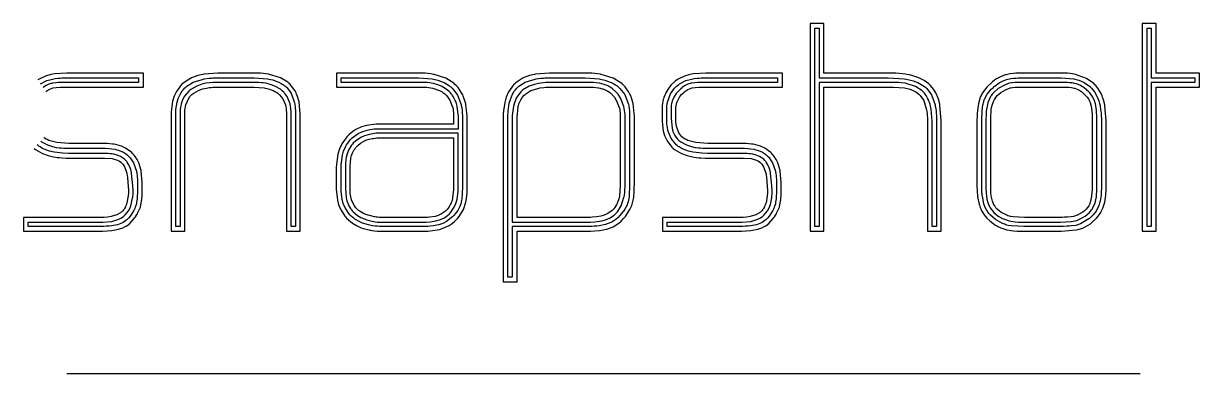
# Model space of a CAD drawing. Extents: x 0 to 273, y -3 to 140.
# Drawn here: x 203.64 to 219.84, y 71.52 to 76.35 of the extents above; entities that cross this region are included whole.
import ezdxf

# ---------------------------------------------------------------- set-up
doc = ezdxf.new("R2010")
doc.units = 0
doc.layers.get('0').update_dxf_attribs({"linetype": 'CONTINUOUS'})
doc.layers.add('DXF_PI4_CASE_TOP_MODEL_LAY', color=7, linetype='CONTINUOUS')

msp = doc.modelspace()

# ---------------------------------------------------------------- linework, layer by layer
at = {"color": 18}
for points in [[(204.233, 75.664, 0), (204.066, 75.653, 0), (204.012, 75.643, 0), (203.939, 75.622, 0), (203.851, 75.581, 0), (203.836, 75.572, 0)], [(203.872, 75.517, 0), (203.889, 75.527, 0), (203.959, 75.56, 0), (204.02, 75.578, 0), (204.074, 75.588, 0), (204.113, 75.593, 0), (204.142, 75.596, 0), (204.171, 75.598, 0), (204.209, 75.599, 0), (204.233, 75.599, 0)], [(204.033, 75.524, 0), (203.986, 75.51, 0), (203.949, 75.492, 0), (203.913, 75.468, 0), (203.907, 75.463, 0)], [(204.237, 75.536, 0), (204.142, 75.535, 0), (204.119, 75.534, 0), (204.082, 75.531, 0), (204.04, 75.526, 0), (204.033, 75.524, 0)], [(205.832, 75.521, 0), (205.816, 75.506, 0), (205.744, 75.412, 0), (205.712, 75.346, 0), (205.69, 75.275, 0), (205.671, 75.131, 0), (205.671, 75.126, 0), (205.67, 75.099, 0)], [(206.313, 75.664, 0), (206.121, 75.649, 0), (206.106, 75.646, 0), (206.039, 75.63, 0), (206.001, 75.618, 0), (205.95, 75.597, 0), (205.849, 75.535, 0), (205.832, 75.521, 0)], [(205.875, 75.472, 0), (205.889, 75.484, 0), (205.976, 75.537, 0), (206.115, 75.582, 0), (206.127, 75.584, 0), (206.194, 75.593, 0), (206.229, 75.596, 0), (206.247, 75.597, 0), (206.283, 75.599, 0), (206.313, 75.599, 0)], [(206.313, 75.536, 0), (206.248, 75.534, 0), (206.148, 75.523, 0), (206.094, 75.511, 0), (206.023, 75.486, 0), (205.941, 75.439, 0), (205.927, 75.428, 0)], [(207.294, 75.525, 0), (207.278, 75.539, 0), (207.178, 75.6, 0), (207.025, 75.647, 0), (207.014, 75.649, 0), (206.978, 75.654, 0), (206.942, 75.658, 0), (206.904, 75.662, 0), (206.884, 75.663, 0), (206.846, 75.664, 0), (206.814, 75.664, 0)], [(206.814, 75.599, 0), (206.997, 75.586, 0), (207.016, 75.582, 0), (207.072, 75.569, 0), (207.106, 75.559, 0), (207.141, 75.545, 0), (207.154, 75.54, 0), (207.188, 75.522, 0), (207.209, 75.509, 0), (207.219, 75.502, 0), (207.224, 75.499, 0), (207.237, 75.488, 0), (207.251, 75.477, 0)], [(207.194, 75.428, 0), (207.176, 75.442, 0), (207.099, 75.486, 0), (207.036, 75.509, 0), (206.976, 75.523, 0), (206.938, 75.529, 0), (206.916, 75.531, 0), (206.878, 75.534, 0), (206.838, 75.536, 0), (206.814, 75.536, 0)], [(207.449, 75.099, 0), (207.433, 75.269, 0), (207.43, 75.281, 0), (207.413, 75.342, 0), (207.4, 75.375, 0), (207.393, 75.392, 0), (207.38, 75.418, 0), (207.313, 75.507, 0), (207.31, 75.51, 0), (207.294, 75.525, 0)], [(209.582, 75.509, 0), (209.565, 75.524, 0), (209.457, 75.592, 0), (209.295, 75.645, 0), (209.285, 75.647, 0), (209.249, 75.653, 0), (209.211, 75.658, 0), (209.172, 75.661, 0), (209.152, 75.662, 0), (209.112, 75.664, 0), (209.08, 75.664, 0)], [(209.08, 75.599, 0), (209.268, 75.584, 0), (209.285, 75.581, 0), (209.346, 75.566, 0), (209.382, 75.554, 0), (209.42, 75.538, 0), (209.431, 75.533, 0), (209.469, 75.513, 0), (209.492, 75.498, 0), (209.503, 75.49, 0), (209.509, 75.486, 0), (209.523, 75.474, 0), (209.538, 75.461, 0)], [(209.498, 75.414, 0), (209.481, 75.429, 0), (209.405, 75.479, 0), (209.347, 75.504, 0), (209.287, 75.521, 0), (209.255, 75.527, 0), (209.234, 75.53, 0), (209.2, 75.534, 0), (209.164, 75.536, 0), (209.142, 75.536, 0)], [(210.405, 75.517, 0), (210.389, 75.502, 0), (210.319, 75.405, 0), (210.287, 75.332, 0), (210.267, 75.26, 0), (210.25, 75.142, 0), (210.248, 75.1, 0), (210.248, 75.094, 0), (210.247, 75.064, 0)], [(210.886, 75.664, 0), (210.692, 75.649, 0), (210.677, 75.646, 0), (210.611, 75.63, 0), (210.573, 75.618, 0), (210.523, 75.597, 0), (210.451, 75.555, 0), (210.421, 75.532, 0), (210.405, 75.517, 0)], [(210.449, 75.47, 0), (210.463, 75.482, 0), (210.549, 75.537, 0), (210.686, 75.582, 0), (210.699, 75.584, 0), (210.766, 75.593, 0), (210.801, 75.596, 0), (210.82, 75.597, 0), (210.856, 75.599, 0), (210.886, 75.599, 0)], [(210.902, 75.536, 0), (210.835, 75.534, 0), (210.731, 75.522, 0), (210.676, 75.509, 0), (210.603, 75.482, 0), (210.518, 75.431, 0), (210.505, 75.419, 0)], [(211.885, 75.516, 0), (211.867, 75.531, 0), (211.76, 75.595, 0), (211.596, 75.646, 0), (211.586, 75.648, 0), (211.548, 75.653, 0), (211.51, 75.658, 0), (211.47, 75.661, 0), (211.449, 75.662, 0), (211.409, 75.664, 0), (211.376, 75.664, 0)], [(211.376, 75.599, 0), (211.568, 75.584, 0), (211.587, 75.581, 0), (211.648, 75.567, 0), (211.684, 75.555, 0), (211.722, 75.541, 0), (211.735, 75.535, 0), (211.772, 75.516, 0), (211.795, 75.502, 0), (211.806, 75.494, 0), (211.812, 75.491, 0), (211.826, 75.479, 0), (211.842, 75.467, 0)], [(211.638, 75.508, 0), (211.572, 75.523, 0), (211.529, 75.529, 0), (211.492, 75.533, 0), (211.463, 75.534, 0), (211.443, 75.535, 0), (211.423, 75.536, 0), (211.396, 75.536, 0), (211.38, 75.536, 0)], [(212.054, 75.068, 0), (212.053, 75.106, 0), (212.036, 75.246, 0), (212.033, 75.258, 0), (212.014, 75.322, 0), (212, 75.358, 0), (211.992, 75.375, 0), (211.977, 75.402, 0), (211.927, 75.473, 0), (211.905, 75.497, 0), (211.901, 75.5, 0), (211.885, 75.516, 0)], [(212.642, 75.572, 0), (212.622, 75.558, 0), (212.556, 75.497, 0), (212.523, 75.452, 0), (212.493, 75.402, 0), (212.481, 75.376, 0), (212.474, 75.358, 0), (212.462, 75.329, 0), (212.456, 75.31, 0), (212.453, 75.298, 0), (212.447, 75.278, 0)], [(212.511, 75.263, 0), (212.553, 75.376, 0), (212.605, 75.454, 0), (212.631, 75.481, 0), (212.665, 75.509, 0), (212.677, 75.517, 0)], [(213.038, 75.664, 0), (212.871, 75.653, 0), (212.817, 75.643, 0), (212.744, 75.622, 0), (212.656, 75.581, 0), (212.642, 75.572, 0)], [(212.677, 75.517, 0), (212.694, 75.527, 0), (212.765, 75.56, 0), (212.825, 75.578, 0), (212.879, 75.588, 0), (212.919, 75.593, 0), (212.947, 75.596, 0), (212.976, 75.598, 0), (213.015, 75.599, 0), (213.038, 75.599, 0)], [(212.838, 75.524, 0), (212.791, 75.51, 0), (212.754, 75.492, 0), (212.718, 75.468, 0), (212.712, 75.463, 0)], [(213.042, 75.536, 0), (212.947, 75.535, 0), (212.925, 75.534, 0), (212.887, 75.531, 0), (212.845, 75.526, 0), (212.838, 75.524, 0)], [(216.113, 75.514, 0), (216.047, 75.563, 0), (215.983, 75.596, 0), (215.973, 75.6, 0), (215.89, 75.628, 0), (215.844, 75.639, 0), (215.807, 75.646, 0), (215.789, 75.649, 0), (215.747, 75.654, 0), (215.704, 75.658, 0), (215.658, 75.662, 0), (215.635, 75.663, 0), (215.588, 75.664, 0), (215.55, 75.664, 0)], [(215.55, 75.599, 0), (215.772, 75.585, 0), (215.799, 75.581, 0), (215.861, 75.568, 0), (215.901, 75.557, 0), (215.92, 75.55, 0), (215.959, 75.535, 0), (216.051, 75.481, 0), (216.054, 75.479, 0), (216.07, 75.466, 0)], [(216.029, 75.41, 0), (216.016, 75.423, 0), (215.93, 75.479, 0), (215.801, 75.521, 0), (215.792, 75.523, 0), (215.731, 75.531, 0), (215.699, 75.534, 0), (215.683, 75.535, 0), (215.65, 75.536, 0), (215.623, 75.536, 0)], [(216.282, 75.01, 0), (216.265, 75.217, 0), (216.261, 75.236, 0), (216.244, 75.303, 0), (216.23, 75.342, 0), (216.222, 75.361, 0), (216.207, 75.393, 0), (216.177, 75.443, 0), (216.134, 75.494, 0), (216.131, 75.498, 0), (216.113, 75.514, 0)], [(216.982, 75.537, 0), (216.91, 75.472, 0), (216.86, 75.407, 0), (216.85, 75.392, 0), (216.841, 75.377, 0), (216.835, 75.365, 0), (216.824, 75.342, 0), (216.819, 75.329, 0)], [(217.164, 75.639, 0), (217.099, 75.614, 0), (217.044, 75.583, 0), (217.018, 75.565, 0), (216.991, 75.544, 0), (216.982, 75.537, 0)], [(217.023, 75.486, 0), (217.082, 75.53, 0), (217.126, 75.555, 0), (217.182, 75.577, 0)], [(217.257, 75.53, 0), (217.217, 75.523, 0), (217.185, 75.513, 0), (217.152, 75.498, 0)], [(217.426, 75.664, 0), (217.312, 75.661, 0), (217.28, 75.659, 0), (217.233, 75.654, 0), (217.175, 75.642, 0), (217.164, 75.639, 0)], [(217.182, 75.577, 0), (217.241, 75.589, 0), (217.282, 75.594, 0), (217.314, 75.596, 0), (217.344, 75.598, 0), (217.383, 75.599, 0), (217.409, 75.599, 0), (217.426, 75.599, 0)], [(217.43, 75.536, 0), (217.35, 75.536, 0), (217.327, 75.535, 0), (217.299, 75.534, 0), (217.264, 75.531, 0), (217.257, 75.53, 0)], [(218.139, 75.518, 0), (218.085, 75.529, 0), (218.05, 75.532, 0), (218.021, 75.534, 0), (217.997, 75.535, 0), (217.964, 75.536, 0), (217.941, 75.536, 0), (217.927, 75.536, 0)], [(218.401, 75.504, 0), (218.384, 75.52, 0), (218.284, 75.591, 0), (218.134, 75.645, 0), (218.126, 75.646, 0), (218.092, 75.653, 0), (218.057, 75.658, 0), (218.021, 75.661, 0), (218.002, 75.662, 0), (217.965, 75.664, 0), (217.935, 75.664, 0)], [(217.935, 75.599, 0), (218.108, 75.584, 0), (218.124, 75.58, 0), (218.179, 75.565, 0), (218.212, 75.553, 0), (218.254, 75.534, 0), (218.337, 75.475, 0), (218.34, 75.472, 0), (218.354, 75.458, 0)], [(218.279, 75.439, 0), (218.233, 75.474, 0), (218.214, 75.486, 0), (218.19, 75.499, 0), (218.18, 75.504, 0), (218.17, 75.508, 0), (218.147, 75.516, 0), (218.139, 75.518, 0)], [(203.946, 75.411, 0), (203.984, 75.437, 0), (204.008, 75.449, 0), (204.046, 75.461, 0)], [(204.046, 75.461, 0), (204.086, 75.466, 0), (204.142, 75.47, 0), (204.153, 75.47, 0), (204.182, 75.471, 0), (204.198, 75.471, 0), (204.223, 75.471, 0), (204.237, 75.471, 0)], [(205.735, 75.099, 0), (205.738, 75.164, 0), (205.753, 75.263, 0), (205.769, 75.314, 0), (205.799, 75.38, 0), (205.825, 75.418, 0), (205.84, 75.437, 0), (205.861, 75.46, 0), (205.875, 75.472, 0)], [(205.927, 75.428, 0), (205.914, 75.417, 0), (205.854, 75.345, 0), (205.829, 75.295, 0), (205.81, 75.24, 0), (205.804, 75.211, 0), (205.801, 75.192, 0), (205.797, 75.161, 0), (205.795, 75.141, 0), (205.795, 75.128, 0), (205.794, 75.107, 0)], [(205.86, 75.107, 0), (205.862, 75.155, 0), (205.874, 75.227, 0), (205.909, 75.31, 0), (205.929, 75.339, 0), (205.958, 75.369, 0), (205.968, 75.378, 0)], [(205.968, 75.378, 0), (205.983, 75.389, 0), (206.046, 75.425, 0), (206.105, 75.446, 0), (206.157, 75.458, 0), (206.195, 75.464, 0), (206.223, 75.467, 0), (206.252, 75.469, 0), (206.289, 75.471, 0), (206.313, 75.471, 0)], [(206.814, 75.471, 0), (206.953, 75.46, 0), (206.966, 75.458, 0), (207.011, 75.448, 0), (207.037, 75.44, 0), (207.065, 75.429, 0), (207.075, 75.425, 0), (207.102, 75.412, 0), (207.118, 75.402, 0), (207.126, 75.397, 0), (207.141, 75.387, 0), (207.152, 75.378, 0)], [(207.152, 75.378, 0), (207.166, 75.365, 0), (207.211, 75.31, 0), (207.246, 75.227, 0), (207.247, 75.221, 0), (207.251, 75.201, 0), (207.255, 75.18, 0), (207.257, 75.159, 0), (207.258, 75.148, 0), (207.259, 75.126, 0), (207.26, 75.107, 0)], [(207.325, 75.107, 0), (207.324, 75.134, 0), (207.309, 75.24, 0), (207.268, 75.341, 0), (207.266, 75.345, 0), (207.256, 75.359, 0), (207.243, 75.377, 0), (207.229, 75.394, 0), (207.222, 75.402, 0), (207.207, 75.417, 0), (207.194, 75.428, 0)], [(207.251, 75.477, 0), (207.264, 75.464, 0), (207.323, 75.386, 0), (207.367, 75.27, 0), (207.369, 75.26, 0), (207.374, 75.232, 0), (207.379, 75.202, 0), (207.382, 75.172, 0), (207.383, 75.156, 0), (207.383, 75.148, 0), (207.384, 75.125, 0), (207.384, 75.12, 0), (207.384, 75.099, 0)], [(209.142, 75.471, 0), (209.195, 75.469, 0), (209.275, 75.457, 0), (209.37, 75.425, 0), (209.376, 75.421, 0), (209.404, 75.405, 0), (209.42, 75.394, 0), (209.428, 75.388, 0), (209.443, 75.377, 0), (209.453, 75.367, 0)], [(209.453, 75.367, 0), (209.467, 75.353, 0), (209.512, 75.292, 0), (209.549, 75.196, 0), (209.551, 75.19, 0), (209.556, 75.168, 0), (209.559, 75.145, 0), (209.562, 75.121, 0), (209.563, 75.109, 0), (209.564, 75.091, 0), (209.564, 75.084, 0), (209.564, 75.071, 0), (209.564, 75.064, 0)], [(209.629, 75.064, 0), (209.614, 75.201, 0), (209.613, 75.209, 0), (209.597, 75.261, 0), (209.586, 75.288, 0), (209.568, 75.324, 0), (209.558, 75.341, 0), (209.548, 75.355, 0), (209.543, 75.363, 0), (209.53, 75.379, 0), (209.519, 75.393, 0), (209.511, 75.401, 0), (209.498, 75.414, 0)], [(209.538, 75.461, 0), (209.553, 75.447, 0), (209.618, 75.36, 0), (209.667, 75.229, 0), (209.669, 75.218, 0), (209.675, 75.187, 0), (209.679, 75.155, 0), (209.682, 75.121, 0), (209.683, 75.104, 0), (209.684, 75.095, 0), (209.685, 75.069, 0), (209.685, 75.064, 0), (209.685, 75.041, 0)], [(209.75, 75.041, 0), (209.75, 75.081, 0), (209.733, 75.228, 0), (209.73, 75.24, 0), (209.711, 75.307, 0), (209.697, 75.344, 0), (209.689, 75.362, 0), (209.674, 75.391, 0), (209.625, 75.464, 0), (209.602, 75.489, 0), (209.599, 75.492, 0), (209.582, 75.509, 0)], [(210.312, 75.064, 0), (210.315, 75.137, 0), (210.331, 75.249, 0), (210.345, 75.302, 0), (210.376, 75.375, 0), (210.4, 75.413, 0), (210.415, 75.433, 0), (210.436, 75.457, 0), (210.449, 75.47, 0)], [(210.505, 75.419, 0), (210.491, 75.406, 0), (210.432, 75.327, 0), (210.405, 75.269, 0), (210.388, 75.21, 0), (210.372, 75.081, 0), (210.372, 75.076, 0), (210.372, 75.053, 0)], [(210.437, 75.053, 0), (210.452, 75.199, 0), (210.464, 75.24, 0), (210.489, 75.296, 0), (210.508, 75.326, 0), (210.537, 75.36, 0), (210.548, 75.371, 0)], [(210.548, 75.371, 0), (210.56, 75.38, 0), (210.628, 75.423, 0), (210.74, 75.457, 0), (210.751, 75.459, 0), (210.805, 75.467, 0), (210.834, 75.469, 0), (210.848, 75.47, 0), (210.878, 75.471, 0), (210.902, 75.471, 0)], [(211.38, 75.471, 0), (211.489, 75.468, 0), (211.555, 75.46, 0), (211.563, 75.459, 0), (211.581, 75.455, 0), (211.594, 75.453, 0), (211.611, 75.448, 0), (211.619, 75.446, 0)], [(211.619, 75.446, 0), (211.672, 75.424, 0), (211.69, 75.413, 0), (211.71, 75.399, 0), (211.721, 75.391, 0), (211.729, 75.384, 0), (211.737, 75.377, 0), (211.747, 75.367, 0), (211.753, 75.361, 0)], [(211.8, 75.405, 0), (211.751, 75.449, 0), (211.728, 75.466, 0), (211.701, 75.481, 0), (211.688, 75.488, 0), (211.679, 75.492, 0), (211.664, 75.499, 0), (211.648, 75.504, 0), (211.638, 75.508, 0)], [(211.753, 75.361, 0), (211.778, 75.331, 0), (211.81, 75.283, 0), (211.846, 75.19, 0), (211.847, 75.185, 0), (211.852, 75.163, 0), (211.855, 75.141, 0), (211.858, 75.118, 0), (211.859, 75.107, 0), (211.86, 75.09, 0), (211.86, 75.083, 0), (211.86, 75.071, 0), (211.86, 75.064, 0)], [(211.926, 75.064, 0), (211.925, 75.092, 0), (211.909, 75.203, 0), (211.869, 75.309, 0), (211.866, 75.314, 0), (211.857, 75.329, 0), (211.845, 75.349, 0), (211.832, 75.367, 0), (211.825, 75.376, 0), (211.811, 75.393, 0), (211.8, 75.405, 0)], [(211.842, 75.467, 0), (211.856, 75.453, 0), (211.921, 75.369, 0), (211.969, 75.246, 0), (211.972, 75.236, 0), (211.977, 75.207, 0), (211.982, 75.176, 0), (211.985, 75.144, 0), (211.987, 75.128, 0), (211.987, 75.119, 0), (211.988, 75.095, 0), (211.988, 75.09, 0), (211.988, 75.068, 0)], [(212.712, 75.463, 0), (212.693, 75.449, 0), (212.63, 75.381, 0), (212.598, 75.33, 0), (212.577, 75.279, 0), (212.571, 75.259, 0), (212.567, 75.243, 0), (212.562, 75.215, 0), (212.56, 75.198, 0), (212.56, 75.186, 0), (212.559, 75.169, 0)], [(212.624, 75.169, 0), (212.624, 75.188, 0), (212.638, 75.259, 0), (212.681, 75.342, 0), (212.706, 75.372, 0), (212.739, 75.402, 0), (212.751, 75.411, 0)], [(212.751, 75.411, 0), (212.789, 75.437, 0), (212.813, 75.449, 0), (212.851, 75.461, 0)], [(212.851, 75.461, 0), (212.891, 75.466, 0), (212.948, 75.47, 0), (212.974, 75.471, 0), (213.006, 75.471, 0), (213.028, 75.471, 0), (213.042, 75.471, 0)], [(215.623, 75.471, 0), (215.776, 75.46, 0), (215.793, 75.456, 0), (215.837, 75.446, 0), (215.865, 75.437, 0), (215.894, 75.425, 0), (215.903, 75.42, 0), (215.932, 75.405, 0), (215.949, 75.393, 0), (215.957, 75.387, 0), (215.972, 75.375, 0), (215.984, 75.364, 0)], [(215.984, 75.364, 0), (215.994, 75.353, 0), (216.041, 75.284, 0), (216.077, 75.173, 0), (216.08, 75.16, 0), (216.084, 75.133, 0), (216.088, 75.104, 0), (216.09, 75.074, 0), (216.091, 75.058, 0), (216.091, 75.051, 0), (216.092, 75.028, 0), (216.092, 75.022, 0), (216.092, 75.002, 0)], [(216.157, 75.002, 0), (216.144, 75.168, 0), (216.141, 75.182, 0), (216.128, 75.237, 0), (216.117, 75.269, 0), (216.112, 75.284, 0), (216.099, 75.311, 0), (216.09, 75.329, 0), (216.081, 75.345, 0), (216.075, 75.353, 0), (216.063, 75.372, 0), (216.051, 75.387, 0), (216.043, 75.396, 0), (216.029, 75.41, 0)], [(216.07, 75.466, 0), (216.085, 75.452, 0), (216.149, 75.363, 0), (216.197, 75.227, 0), (216.2, 75.21, 0), (216.206, 75.175, 0), (216.211, 75.139, 0), (216.212, 75.121, 0), (216.214, 75.101, 0), (216.215, 75.082, 0), (216.215, 75.072, 0), (216.216, 75.043, 0), (216.216, 75.036, 0), (216.217, 75.01, 0)], [(216.88, 75.305, 0), (216.914, 75.373, 0), (216.956, 75.425, 0), (216.971, 75.441, 0), (216.996, 75.463, 0), (217.012, 75.477, 0), (217.023, 75.485, 0)], [(217.152, 75.498, 0), (217.069, 75.451, 0), (217.007, 75.397, 0), (216.996, 75.385, 0), (216.986, 75.372, 0), (216.976, 75.358, 0), (216.964, 75.341, 0), (216.958, 75.33, 0)], [(217.015, 75.298, 0), (217.055, 75.353, 0), (217.104, 75.396, 0), (217.135, 75.416, 0), (217.179, 75.439, 0)], [(217.18, 75.439, 0), (217.209, 75.452, 0), (217.231, 75.459, 0), (217.24, 75.461, 0), (217.265, 75.466, 0)], [(217.265, 75.466, 0), (217.301, 75.469, 0), (217.351, 75.47, 0), (217.386, 75.471, 0), (217.418, 75.471, 0), (217.43, 75.471, 0)], [(217.927, 75.471, 0), (218.02, 75.469, 0), (218.041, 75.468, 0), (218.078, 75.464, 0), (218.094, 75.461, 0), (218.115, 75.457, 0), (218.122, 75.455, 0)], [(218.122, 75.455, 0), (218.164, 75.44, 0), (218.179, 75.432, 0), (218.194, 75.422, 0), (218.206, 75.414, 0), (218.213, 75.409, 0), (218.221, 75.403, 0), (218.231, 75.395, 0), (218.237, 75.389, 0)], [(218.237, 75.389, 0), (218.281, 75.346, 0), (218.295, 75.33, 0), (218.31, 75.308, 0), (218.315, 75.298, 0), (218.319, 75.291, 0), (218.325, 75.279, 0), (218.33, 75.267, 0), (218.333, 75.259, 0)], [(218.394, 75.282, 0), (218.365, 75.341, 0), (218.349, 75.365, 0), (218.329, 75.39, 0), (218.318, 75.401, 0), (218.311, 75.409, 0), (218.3, 75.42, 0), (218.287, 75.432, 0), (218.279, 75.439, 0)], [(218.354, 75.458, 0), (218.395, 75.406, 0), (218.424, 75.355, 0), (218.428, 75.348, 0), (218.454, 75.282, 0), (218.464, 75.245, 0), (218.471, 75.215, 0), (218.473, 75.202, 0), (218.479, 75.168, 0), (218.483, 75.133, 0), (218.485, 75.115, 0), (218.486, 75.097, 0), (218.488, 75.078, 0), (218.488, 75.069, 0), (218.489, 75.041, 0), (218.489, 75.035, 0), (218.489, 75.01, 0)], [(218.555, 75.01, 0), (218.538, 75.209, 0), (218.535, 75.225, 0), (218.518, 75.293, 0), (218.505, 75.331, 0), (218.498, 75.35, 0), (218.484, 75.383, 0), (218.44, 75.457, 0), (218.419, 75.483, 0), (218.416, 75.487, 0), (218.401, 75.504, 0)], [(212.447, 75.277, 0), (212.44, 75.24, 0), (212.438, 75.222, 0), (212.436, 75.202, 0), (212.435, 75.195, 0), (212.435, 75.18, 0), (212.435, 75.171, 0), (212.435, 75.165, 0)], [(212.5, 75.165, 0), (212.501, 75.198, 0), (212.502, 75.213, 0), (212.505, 75.23, 0), (212.507, 75.243, 0), (212.51, 75.258, 0), (212.511, 75.262, 0)], [(212.511, 75.262, 0), (212.511, 75.263, 0), (212.511, 75.263, 0), (212.511, 75.263, 0)], [(216.819, 75.329, 0), (216.795, 75.244, 0), (216.78, 75.146, 0), (216.78, 75.137, 0), (216.778, 75.115, 0), (216.777, 75.091, 0), (216.776, 75.067, 0), (216.776, 75.055, 0), (216.775, 75.03, 0), (216.775, 75.01, 0)], [(216.84, 75.01, 0), (216.846, 75.142, 0), (216.857, 75.225, 0), (216.859, 75.233, 0), (216.865, 75.258, 0), (216.869, 75.273, 0), (216.871, 75.281, 0), (216.876, 75.295, 0), (216.88, 75.305, 0)], [(216.958, 75.33, 0), (216.926, 75.253, 0), (216.914, 75.208, 0), (216.906, 75.164, 0), (216.903, 75.136, 0), (216.902, 75.121, 0), (216.9, 75.094, 0), (216.9, 75.077, 0), (216.9, 75.066, 0), (216.899, 75.049, 0)], [(216.965, 75.049, 0), (216.971, 75.157, 0), (216.977, 75.19, 0), (216.988, 75.236, 0), (216.997, 75.26, 0), (217.002, 75.273, 0), (217.01, 75.289, 0), (217.015, 75.298, 0)], [(218.333, 75.259, 0), (218.348, 75.207, 0), (218.357, 75.142, 0), (218.358, 75.135, 0), (218.36, 75.104, 0), (218.36, 75.088, 0), (218.36, 75.079, 0), (218.361, 75.063, 0), (218.361, 75.049, 0)], [(218.426, 75.049, 0), (218.422, 75.146, 0), (218.413, 75.214, 0), (218.412, 75.219, 0), (218.407, 75.241, 0), (218.403, 75.254, 0), (218.401, 75.261, 0), (218.397, 75.273, 0), (218.394, 75.282, 0)], [(212.435, 75.033, 0), (212.435, 74.998, 0), (212.453, 74.861, 0), (212.47, 74.802, 0), (212.504, 74.73, 0), (212.57, 74.643, 0), (212.573, 74.64, 0), (212.589, 74.626, 0)], [(212.632, 74.675, 0), (212.619, 74.687, 0), (212.56, 74.762, 0), (212.517, 74.872, 0), (212.515, 74.882, 0), (212.509, 74.908, 0), (212.505, 74.936, 0), (212.502, 74.965, 0), (212.501, 74.979, 0), (212.501, 74.987, 0), (212.5, 75.009, 0), (212.5, 75.014, 0), (212.5, 75.033, 0)], [(212.559, 75.037, 0), (212.573, 74.905, 0), (212.586, 74.86, 0), (212.612, 74.805, 0), (212.622, 74.789, 0), (212.631, 74.776, 0), (212.648, 74.755, 0), (212.659, 74.744, 0), (212.667, 74.736, 0), (212.68, 74.726, 0)], [(212.721, 74.776, 0), (212.708, 74.787, 0), (212.667, 74.838, 0), (212.637, 74.916, 0), (212.635, 74.924, 0), (212.628, 74.964, 0), (212.626, 74.986, 0), (212.625, 74.997, 0), (212.624, 75.019, 0), (212.624, 75.037, 0)], [(208.532, 74.961, 0), (208.497, 74.96, 0), (208.361, 74.941, 0), (208.296, 74.921, 0), (208.218, 74.886, 0), (208.173, 74.858, 0), (208.122, 74.817, 0), (208.106, 74.801, 0)], [(208.152, 74.756, 0), (208.166, 74.769, 0), (208.25, 74.829, 0), (208.311, 74.858, 0), (208.374, 74.878, 0), (208.41, 74.885, 0), (208.439, 74.89, 0), (208.469, 74.893, 0), (208.508, 74.895, 0), (208.532, 74.896, 0)], [(203.874, 74.726, 0), (203.887, 74.716, 0), (203.966, 74.673, 0), (204.037, 74.65, 0), (204.088, 74.64, 0), (204.131, 74.634, 0), (204.161, 74.631, 0), (204.193, 74.629, 0), (204.234, 74.628, 0), (204.26, 74.628, 0)], [(204.26, 74.693, 0), (204.095, 74.705, 0), (203.988, 74.734, 0), (203.961, 74.746, 0), (203.949, 74.753, 0), (203.926, 74.768, 0), (203.916, 74.776, 0)], [(208.106, 74.801, 0), (208.091, 74.786, 0), (208.022, 74.688, 0), (207.99, 74.619, 0), (207.967, 74.546, 0), (207.948, 74.404, 0), (207.948, 74.399, 0), (207.947, 74.372, 0)], [(208.013, 74.372, 0), (208.013, 74.397, 0), (208.031, 74.532, 0), (208.048, 74.588, 0), (208.079, 74.658, 0), (208.089, 74.676, 0), (208.104, 74.697, 0), (208.119, 74.718, 0), (208.139, 74.742, 0), (208.152, 74.756, 0)], [(208.449, 74.828, 0), (208.403, 74.819, 0), (208.335, 74.798, 0), (208.292, 74.78, 0), (208.243, 74.75, 0), (208.213, 74.727, 0), (208.18, 74.696, 0), (208.17, 74.684, 0)], [(208.22, 74.642, 0), (208.242, 74.667, 0), (208.279, 74.697, 0), (208.356, 74.737, 0), (208.398, 74.751, 0), (208.443, 74.761, 0), (208.459, 74.764, 0)], [(208.524, 74.836, 0), (208.497, 74.835, 0), (208.472, 74.832, 0), (208.449, 74.828, 0)], [(208.459, 74.764, 0), (208.483, 74.768, 0), (208.504, 74.77, 0), (208.516, 74.771, 0), (208.524, 74.771, 0)], [(212.68, 74.726, 0), (212.693, 74.716, 0), (212.771, 74.673, 0), (212.843, 74.65, 0), (212.893, 74.64, 0), (212.936, 74.634, 0), (212.966, 74.631, 0), (212.998, 74.629, 0), (213.04, 74.628, 0), (213.066, 74.628, 0)], [(213.065, 74.693, 0), (212.9, 74.705, 0), (212.793, 74.734, 0), (212.766, 74.746, 0), (212.754, 74.753, 0), (212.731, 74.768, 0), (212.721, 74.776, 0)], [(203.783, 74.626, 0), (203.8, 74.612, 0), (203.898, 74.554, 0), (203.976, 74.526, 0), (204.049, 74.509, 0), (204.099, 74.501, 0), (204.127, 74.498, 0), (204.175, 74.494, 0), (204.225, 74.492, 0), (204.256, 74.492, 0)], [(204.256, 74.556, 0), (204.179, 74.559, 0), (204.058, 74.573, 0), (203.995, 74.588, 0), (203.923, 74.614, 0), (203.908, 74.621, 0), (203.891, 74.63, 0), (203.865, 74.646, 0), (203.85, 74.656, 0), (203.84, 74.664, 0), (203.826, 74.675, 0)], [(205.044, 74.463, 0), (205.03, 74.475, 0), (204.972, 74.515, 0), (204.926, 74.534, 0), (204.88, 74.545, 0), (204.85, 74.55, 0), (204.833, 74.552, 0), (204.804, 74.555, 0), (204.773, 74.556, 0), (204.754, 74.556, 0)], [(205.141, 74.554, 0), (205.128, 74.567, 0), (205.044, 74.629, 0), (204.985, 74.656, 0), (204.922, 74.676, 0), (204.887, 74.683, 0), (204.865, 74.686, 0), (204.828, 74.69, 0), (204.79, 74.692, 0), (204.766, 74.693, 0)], [(204.766, 74.628, 0), (204.899, 74.614, 0), (204.91, 74.612, 0), (204.955, 74.598, 0), (204.98, 74.588, 0), (205.013, 74.572, 0), (205.028, 74.563, 0), (205.042, 74.554, 0), (205.063, 74.538, 0), (205.075, 74.527, 0), (205.083, 74.52, 0), (205.094, 74.509, 0)], [(205.272, 74.155, 0), (205.258, 74.312, 0), (205.256, 74.322, 0), (205.241, 74.38, 0), (205.23, 74.411, 0), (205.224, 74.426, 0), (205.211, 74.452, 0), (205.202, 74.471, 0), (205.192, 74.487, 0), (205.187, 74.496, 0), (205.174, 74.514, 0), (205.162, 74.53, 0), (205.154, 74.539, 0), (205.141, 74.554, 0)], [(208.17, 74.684, 0), (208.157, 74.669, 0), (208.117, 74.601, 0), (208.097, 74.552, 0), (208.084, 74.5, 0), (208.079, 74.473, 0), (208.076, 74.455, 0), (208.073, 74.426, 0), (208.072, 74.407, 0), (208.072, 74.395, 0), (208.072, 74.376, 0)], [(208.137, 74.376, 0), (208.148, 74.489, 0), (208.157, 74.526, 0), (208.176, 74.574, 0), (208.19, 74.601, 0), (208.2, 74.616, 0), (208.212, 74.633, 0), (208.22, 74.642, 0)], [(212.589, 74.626, 0), (212.605, 74.612, 0), (212.703, 74.554, 0), (212.781, 74.526, 0), (212.854, 74.509, 0), (212.905, 74.501, 0), (212.942, 74.497, 0), (212.971, 74.495, 0), (213.03, 74.492, 0), (213.062, 74.492, 0)], [(213.062, 74.556, 0), (212.984, 74.559, 0), (212.863, 74.573, 0), (212.8, 74.588, 0), (212.728, 74.614, 0), (212.714, 74.621, 0), (212.697, 74.63, 0), (212.67, 74.646, 0), (212.655, 74.656, 0), (212.645, 74.664, 0), (212.632, 74.675, 0)], [(213.849, 74.463, 0), (213.836, 74.475, 0), (213.777, 74.515, 0), (213.731, 74.534, 0), (213.686, 74.545, 0), (213.655, 74.55, 0), (213.638, 74.552, 0), (213.609, 74.555, 0), (213.578, 74.556, 0), (213.559, 74.556, 0)], [(213.947, 74.554, 0), (213.933, 74.567, 0), (213.85, 74.629, 0), (213.79, 74.656, 0), (213.727, 74.676, 0), (213.692, 74.683, 0), (213.67, 74.686, 0), (213.633, 74.69, 0), (213.595, 74.692, 0), (213.571, 74.693, 0)], [(213.571, 74.628, 0), (213.704, 74.614, 0), (213.715, 74.612, 0), (213.76, 74.598, 0), (213.786, 74.588, 0), (213.819, 74.572, 0), (213.834, 74.563, 0), (213.847, 74.554, 0), (213.869, 74.538, 0), (213.881, 74.527, 0), (213.888, 74.52, 0), (213.9, 74.509, 0)], [(214.077, 74.155, 0), (214.063, 74.312, 0), (214.061, 74.322, 0), (214.046, 74.38, 0), (214.035, 74.411, 0), (214.029, 74.426, 0), (214.017, 74.452, 0), (214.007, 74.471, 0), (213.997, 74.487, 0), (213.992, 74.496, 0), (213.979, 74.514, 0), (213.967, 74.53, 0), (213.959, 74.539, 0), (213.947, 74.554, 0)], [(204.754, 74.492, 0), (204.858, 74.484, 0), (204.872, 74.481, 0), (204.9, 74.474, 0), (204.918, 74.468, 0), (204.943, 74.457, 0), (204.952, 74.452, 0), (204.961, 74.447, 0), (204.976, 74.436, 0), (204.989, 74.425, 0), (204.996, 74.418, 0)], [(204.996, 74.418, 0), (205.005, 74.407, 0), (205.033, 74.363, 0), (205.06, 74.282, 0), (205.062, 74.271, 0), (205.066, 74.251, 0), (205.069, 74.229, 0), (205.071, 74.207, 0), (205.072, 74.196, 0), (205.073, 74.19, 0), (205.074, 74.173, 0), (205.075, 74.153, 0)], [(205.14, 74.157, 0), (205.127, 74.281, 0), (205.125, 74.292, 0), (205.115, 74.333, 0), (205.107, 74.357, 0), (205.094, 74.389, 0), (205.087, 74.401, 0), (205.08, 74.414, 0), (205.067, 74.434, 0), (205.059, 74.445, 0), (205.053, 74.452, 0), (205.044, 74.463, 0)], [(205.094, 74.509, 0), (205.105, 74.497, 0), (205.153, 74.424, 0), (205.192, 74.311, 0), (205.194, 74.303, 0), (205.198, 74.277, 0), (205.202, 74.25, 0), (205.205, 74.222, 0), (205.206, 74.207, 0), (205.206, 74.2, 0), (205.207, 74.179, 0), (205.207, 74.155, 0)], [(213.559, 74.492, 0), (213.664, 74.484, 0), (213.677, 74.481, 0), (213.705, 74.474, 0), (213.723, 74.468, 0), (213.748, 74.457, 0), (213.757, 74.452, 0), (213.766, 74.447, 0), (213.781, 74.436, 0), (213.794, 74.425, 0), (213.801, 74.418, 0)], [(213.801, 74.418, 0), (213.811, 74.407, 0), (213.839, 74.363, 0), (213.865, 74.282, 0), (213.868, 74.271, 0), (213.871, 74.251, 0), (213.874, 74.229, 0), (213.877, 74.207, 0), (213.878, 74.196, 0), (213.878, 74.19, 0), (213.879, 74.173, 0), (213.88, 74.153, 0)], [(213.945, 74.157, 0), (213.932, 74.281, 0), (213.93, 74.292, 0), (213.92, 74.333, 0), (213.912, 74.357, 0), (213.899, 74.389, 0), (213.892, 74.401, 0), (213.885, 74.414, 0), (213.872, 74.434, 0), (213.864, 74.445, 0), (213.858, 74.452, 0), (213.849, 74.463, 0)], [(213.9, 74.509, 0), (213.91, 74.497, 0), (213.958, 74.424, 0), (213.997, 74.311, 0), (213.999, 74.303, 0), (214.003, 74.277, 0), (214.007, 74.25, 0), (214.01, 74.222, 0), (214.011, 74.207, 0), (214.011, 74.2, 0), (214.012, 74.179, 0), (214.012, 74.174, 0), (214.012, 74.155, 0)], [(207.947, 74.058, 0), (207.948, 74.028, 0), (207.963, 73.911, 0), (207.978, 73.853, 0), (208.006, 73.785, 0), (208.06, 73.698, 0), (208.062, 73.695, 0), (208.074, 73.68, 0)], [(208.124, 73.722, 0), (208.109, 73.739, 0), (208.064, 73.813, 0), (208.042, 73.867, 0), (208.026, 73.923, 0), (208.013, 74.033, 0), (208.013, 74.037, 0), (208.013, 74.058, 0)], [(208.072, 74.066, 0), (208.082, 73.946, 0), (208.093, 73.902, 0), (208.114, 73.848, 0), (208.121, 73.832, 0), (208.129, 73.819, 0), (208.142, 73.797, 0), (208.15, 73.785, 0), (208.157, 73.777, 0), (208.166, 73.765, 0)], [(208.216, 73.807, 0), (208.196, 73.833, 0), (208.173, 73.874, 0), (208.157, 73.915, 0), (208.147, 73.956, 0), (208.142, 73.982, 0), (208.14, 73.997, 0), (208.138, 74.022, 0), (208.137, 74.038, 0), (208.137, 74.049, 0), (208.137, 74.066, 0)], [(209.561, 74.058, 0), (209.55, 73.943, 0), (209.548, 73.935, 0), (209.537, 73.895, 0), (209.528, 73.873, 0), (209.515, 73.843, 0), (209.508, 73.831, 0), (209.501, 73.819, 0), (209.488, 73.801, 0), (209.474, 73.783, 0), (209.464, 73.774, 0)], [(209.511, 73.728, 0), (209.526, 73.744, 0), (209.573, 73.814, 0), (209.596, 73.867, 0), (209.611, 73.923, 0), (209.625, 74.033, 0), (209.625, 74.037, 0), (209.625, 74.058, 0)], [(209.685, 74.089, 0), (209.675, 73.923, 0), (209.668, 73.89, 0), (209.661, 73.863, 0), (209.652, 73.836, 0), (209.643, 73.813, 0), (209.629, 73.785, 0), (209.62, 73.77, 0), (209.603, 73.746, 0), (209.585, 73.721, 0), (209.572, 73.706, 0)], [(209.621, 73.664, 0), (209.639, 73.686, 0), (209.698, 73.781, 0), (209.732, 73.883, 0), (209.737, 73.907, 0), (209.741, 73.937, 0), (209.745, 73.97, 0), (209.748, 74.004, 0), (209.749, 74.022, 0), (209.749, 74.031, 0), (209.75, 74.058, 0), (209.75, 74.064, 0), (209.75, 74.089, 0)], [(211.86, 74.108, 0), (211.849, 73.973, 0), (211.847, 73.96, 0), (211.836, 73.918, 0), (211.828, 73.893, 0), (211.813, 73.858, 0), (211.807, 73.846, 0), (211.799, 73.833, 0), (211.785, 73.812, 0), (211.771, 73.793, 0), (211.761, 73.782, 0)], [(211.808, 73.738, 0), (211.82, 73.751, 0), (211.872, 73.831, 0), (211.911, 73.951, 0), (211.913, 73.957, 0), (211.917, 73.984, 0), (211.921, 74.012, 0), (211.923, 74.041, 0), (211.924, 74.055, 0), (211.924, 74.063, 0), (211.925, 74.084, 0), (211.925, 74.089, 0), (211.926, 74.108, 0)], [(211.988, 74.116, 0), (211.982, 73.966, 0), (211.978, 73.933, 0), (211.974, 73.912, 0), (211.968, 73.889, 0), (211.961, 73.865, 0), (211.953, 73.845, 0), (211.947, 73.833, 0), (211.937, 73.813, 0), (211.925, 73.793, 0), (211.917, 73.781, 0)], [(211.97, 73.744, 0), (211.993, 73.781, 0), (212.019, 73.839, 0), (212.042, 73.929, 0), (212.045, 73.953, 0), (212.048, 73.98, 0), (212.051, 74.009, 0), (212.052, 74.04, 0), (212.053, 74.056, 0), (212.053, 74.064, 0), (212.053, 74.088, 0), (212.053, 74.094, 0), (212.054, 74.116, 0)], [(216.775, 74.108, 0), (216.784, 73.96, 0), (216.806, 73.852, 0), (216.808, 73.845, 0), (216.821, 73.81, 0), (216.829, 73.79, 0), (216.833, 73.78, 0), (216.842, 73.761, 0), (216.85, 73.747, 0)], [(216.907, 73.778, 0), (216.89, 73.812, 0), (216.871, 73.863, 0), (216.849, 73.967, 0), (216.848, 73.975, 0), (216.845, 73.999, 0), (216.843, 74.023, 0), (216.842, 74.048, 0), (216.841, 74.061, 0), (216.841, 74.068, 0), (216.841, 74.087, 0), (216.841, 74.091, 0), (216.84, 74.108, 0)], [(216.899, 74.073, 0), (216.906, 73.964, 0), (216.913, 73.927, 0), (216.925, 73.879, 0), (216.93, 73.866, 0), (216.934, 73.854, 0), (216.943, 73.835, 0), (216.948, 73.824, 0), (216.952, 73.817, 0), (216.958, 73.806, 0)], [(217.014, 73.839, 0), (216.988, 73.898, 0), (216.971, 73.971, 0), (216.97, 73.977, 0), (216.967, 74.012, 0), (216.966, 74.03, 0), (216.965, 74.039, 0), (216.965, 74.058, 0), (216.965, 74.073, 0)], [(218.361, 74.062, 0), (218.355, 73.965, 0), (218.341, 73.898, 0), (218.339, 73.893, 0), (218.332, 73.873, 0), (218.328, 73.861, 0), (218.32, 73.844, 0), (218.315, 73.835, 0)], [(218.371, 73.804, 0), (218.402, 73.875, 0), (218.413, 73.917, 0), (218.42, 73.958, 0), (218.422, 73.982, 0), (218.424, 73.997, 0), (218.425, 74.021, 0), (218.426, 74.036, 0), (218.426, 74.046, 0), (218.426, 74.062, 0)], [(218.489, 74.108, 0), (218.485, 73.996, 0), (218.484, 73.984, 0), (218.48, 73.949, 0), (218.477, 73.928, 0), (218.471, 73.897, 0), (218.468, 73.886, 0), (218.465, 73.874, 0), (218.459, 73.855, 0), (218.453, 73.837, 0), (218.449, 73.827, 0)], [(218.51, 73.803, 0), (218.535, 73.885, 0), (218.549, 73.98, 0), (218.55, 73.988, 0), (218.552, 74.009, 0), (218.553, 74.031, 0), (218.554, 74.054, 0), (218.554, 74.066, 0), (218.554, 74.089, 0), (218.555, 74.108, 0)], [(205.079, 73.971, 0), (205.062, 73.876, 0), (205.06, 73.867, 0), (205.049, 73.838, 0), (205.041, 73.82, 0), (205.028, 73.798, 0), (205.022, 73.788, 0), (205.015, 73.779, 0), (205.004, 73.765, 0), (204.991, 73.752, 0), (204.983, 73.745, 0)], [(205.025, 73.696, 0), (205.039, 73.708, 0), (205.083, 73.763, 0), (205.106, 73.806, 0), (205.122, 73.851, 0), (205.141, 73.944, 0), (205.142, 73.947, 0), (205.144, 73.965, 0)], [(205.083, 74.047, 0), (205.083, 74.021, 0), (205.082, 74.01, 0), (205.082, 73.996, 0), (205.081, 73.987, 0), (205.08, 73.976, 0), (205.08, 73.973, 0)], [(205.144, 73.965, 0), (205.147, 73.994, 0), (205.147, 74.008, 0), (205.148, 74.023, 0), (205.148, 74.034, 0), (205.148, 74.046, 0), (205.148, 74.05, 0)], [(205.207, 74.05, 0), (205.202, 73.928, 0), (205.199, 73.906, 0), (205.196, 73.882, 0), (205.192, 73.862, 0), (205.185, 73.837, 0), (205.181, 73.824, 0), (205.177, 73.814, 0), (205.17, 73.796, 0), (205.162, 73.78, 0), (205.157, 73.77, 0)], [(205.214, 73.739, 0), (205.247, 73.817, 0), (205.264, 73.901, 0), (205.266, 73.917, 0), (205.268, 73.94, 0), (205.27, 73.964, 0), (205.271, 73.989, 0), (205.272, 74.002, 0), (205.272, 74.009, 0), (205.272, 74.028, 0), (205.272, 74.05, 0)], [(213.884, 73.971, 0), (213.868, 73.876, 0), (213.865, 73.867, 0), (213.854, 73.838, 0), (213.846, 73.82, 0), (213.834, 73.798, 0), (213.827, 73.788, 0), (213.821, 73.779, 0), (213.809, 73.765, 0), (213.796, 73.752, 0), (213.788, 73.745, 0)], [(213.831, 73.696, 0), (213.844, 73.708, 0), (213.889, 73.764, 0), (213.911, 73.806, 0), (213.928, 73.851, 0), (213.947, 73.945, 0), (213.948, 73.948, 0), (213.949, 73.966, 0)], [(213.888, 74.047, 0), (213.888, 74.021, 0), (213.888, 74.01, 0), (213.887, 73.996, 0), (213.886, 73.987, 0), (213.885, 73.976, 0), (213.885, 73.973, 0)], [(213.949, 73.966, 0), (213.952, 73.995, 0), (213.953, 74.008, 0), (213.953, 74.024, 0), (213.953, 74.034, 0), (213.953, 74.046, 0), (213.953, 74.05, 0)], [(214.012, 74.05, 0), (214.007, 73.928, 0), (214.005, 73.906, 0), (214.001, 73.882, 0), (213.997, 73.862, 0), (213.99, 73.837, 0), (213.986, 73.824, 0), (213.982, 73.814, 0), (213.975, 73.796, 0), (213.967, 73.78, 0), (213.962, 73.77, 0)], [(214.019, 73.739, 0), (214.052, 73.817, 0), (214.069, 73.901, 0), (214.071, 73.917, 0), (214.073, 73.94, 0), (214.075, 73.964, 0), (214.076, 73.989, 0), (214.077, 74.002, 0), (214.077, 74.009, 0), (214.077, 74.028, 0), (214.077, 74.05, 0)], [(204.983, 73.745, 0), (204.975, 73.738, 0), (204.924, 73.708, 0), (204.845, 73.684, 0), (204.796, 73.677, 0), (204.748, 73.674, 0), (204.731, 73.674, 0)], [(205.157, 73.77, 0), (205.106, 73.69, 0), (205.087, 73.667, 0), (205.059, 73.639, 0), (205.048, 73.63, 0), (205.009, 73.604, 0), (205, 73.599, 0)], [(205.029, 73.542, 0), (205.06, 73.559, 0), (205.101, 73.59, 0), (205.131, 73.62, 0), (205.159, 73.653, 0), (205.173, 73.672, 0), (205.181, 73.683, 0), (205.194, 73.704, 0), (205.201, 73.717, 0), (205.206, 73.725, 0), (205.214, 73.739, 0)], [(208.166, 73.765, 0), (208.18, 73.75, 0), (208.239, 73.7, 0), (208.286, 73.673, 0), (208.335, 73.652, 0), (208.364, 73.641, 0), (208.388, 73.634, 0), (208.406, 73.63, 0), (208.443, 73.621, 0), (208.463, 73.618, 0)], [(208.475, 73.682, 0), (208.356, 73.713, 0), (208.322, 73.728, 0), (208.275, 73.754, 0), (208.265, 73.762, 0), (208.255, 73.77, 0), (208.239, 73.783, 0), (208.224, 73.798, 0), (208.216, 73.807, 0)], [(209.464, 73.774, 0), (209.452, 73.761, 0), (209.396, 73.722, 0), (209.351, 73.701, 0), (209.307, 73.688, 0), (209.233, 73.676, 0), (209.203, 73.674, 0), (209.185, 73.674, 0)], [(209.185, 73.609, 0), (209.239, 73.611, 0), (209.32, 73.624, 0), (209.368, 73.638, 0), (209.427, 73.664, 0), (209.443, 73.673, 0), (209.461, 73.685, 0), (209.479, 73.698, 0), (209.5, 73.716, 0), (209.511, 73.728, 0)], [(211.761, 73.782, 0), (211.747, 73.769, 0), (211.688, 73.727, 0), (211.639, 73.704, 0), (211.592, 73.69, 0), (211.532, 73.68, 0), (211.471, 73.675, 0), (211.45, 73.674, 0)], [(211.45, 73.609, 0), (211.511, 73.612, 0), (211.604, 73.626, 0), (211.654, 73.641, 0), (211.719, 73.669, 0), (211.736, 73.679, 0), (211.755, 73.692, 0), (211.774, 73.706, 0), (211.796, 73.725, 0), (211.808, 73.738, 0)], [(211.916, 73.78, 0), (211.856, 73.699, 0), (211.832, 73.674, 0), (211.799, 73.644, 0), (211.787, 73.635, 0), (211.743, 73.607, 0), (211.732, 73.602, 0)], [(211.76, 73.544, 0), (211.839, 73.593, 0), (211.873, 73.623, 0), (211.906, 73.657, 0), (211.922, 73.676, 0), (211.931, 73.688, 0), (211.946, 73.709, 0), (211.961, 73.731, 0), (211.97, 73.744, 0)], [(213.788, 73.745, 0), (213.78, 73.738, 0), (213.729, 73.708, 0), (213.65, 73.684, 0), (213.601, 73.677, 0), (213.553, 73.674, 0), (213.536, 73.674, 0)], [(213.962, 73.77, 0), (213.912, 73.69, 0), (213.893, 73.667, 0), (213.864, 73.639, 0), (213.853, 73.63, 0), (213.814, 73.604, 0), (213.805, 73.599, 0)], [(213.835, 73.542, 0), (213.865, 73.559, 0), (213.906, 73.59, 0), (213.936, 73.62, 0), (213.964, 73.653, 0), (213.978, 73.672, 0), (213.986, 73.683, 0), (213.999, 73.704, 0), (214.007, 73.717, 0), (214.012, 73.725, 0), (214.019, 73.739, 0)], [(216.85, 73.747, 0), (216.873, 73.71, 0), (216.912, 73.661, 0), (216.95, 73.625, 0), (216.993, 73.592, 0), (217.016, 73.576, 0), (217.031, 73.567, 0), (217.057, 73.553, 0), (217.073, 73.544, 0), (217.085, 73.539, 0), (217.102, 73.531, 0)], [(217.128, 73.59, 0), (217.028, 73.646, 0), (216.997, 73.67, 0), (216.96, 73.705, 0), (216.948, 73.718, 0), (216.94, 73.729, 0), (216.926, 73.747, 0), (216.918, 73.759, 0), (216.914, 73.766, 0), (216.907, 73.778, 0)], [(216.958, 73.806, 0), (217.007, 73.743, 0), (217.036, 73.716, 0), (217.069, 73.692, 0), (217.087, 73.681, 0), (217.102, 73.672, 0), (217.114, 73.665, 0), (217.139, 73.653, 0), (217.152, 73.647, 0)], [(217.178, 73.707, 0), (217.103, 73.748, 0), (217.081, 73.764, 0), (217.053, 73.788, 0), (217.045, 73.797, 0), (217.037, 73.807, 0), (217.031, 73.815, 0), (217.019, 73.831, 0), (217.014, 73.839, 0)], [(218.315, 73.835, 0), (218.278, 73.785, 0), (218.256, 73.764, 0), (218.232, 73.745, 0), (218.216, 73.735, 0), (218.173, 73.712, 0), (218.163, 73.707, 0)], [(218.189, 73.647, 0), (218.267, 73.691, 0), (218.295, 73.712, 0), (218.326, 73.741, 0), (218.336, 73.753, 0), (218.345, 73.765, 0), (218.355, 73.777, 0), (218.365, 73.794, 0), (218.371, 73.804, 0)], [(218.449, 73.827, 0), (218.416, 73.761, 0), (218.397, 73.735, 0), (218.376, 73.71, 0), (218.362, 73.695, 0), (218.351, 73.684, 0), (218.324, 73.66, 0), (218.314, 73.652, 0)], [(218.356, 73.601, 0), (218.422, 73.664, 0), (218.446, 73.692, 0), (218.471, 73.727, 0), (218.48, 73.742, 0), (218.486, 73.753, 0), (218.496, 73.772, 0), (218.505, 73.791, 0), (218.51, 73.803, 0)], [(205, 73.599, 0), (204.932, 73.573, 0), (204.848, 73.556, 0), (204.817, 73.553, 0), (204.774, 73.551, 0), (204.745, 73.55, 0), (204.727, 73.55, 0)], [(204.731, 73.609, 0), (204.854, 73.619, 0), (204.896, 73.629, 0), (204.949, 73.648, 0), (204.98, 73.664, 0), (205.015, 73.687, 0), (205.025, 73.696, 0)], [(208.074, 73.68, 0), (208.087, 73.665, 0), (208.168, 73.596, 0), (208.225, 73.561, 0), (208.288, 73.532, 0), (208.32, 73.521, 0), (208.341, 73.514, 0), (208.377, 73.505, 0), (208.399, 73.5, 0), (208.415, 73.497, 0), (208.438, 73.493, 0)], [(208.446, 73.558, 0), (208.391, 73.569, 0), (208.309, 73.594, 0), (208.262, 73.615, 0), (208.204, 73.65, 0), (208.189, 73.661, 0), (208.175, 73.671, 0), (208.154, 73.69, 0), (208.142, 73.702, 0), (208.135, 73.71, 0), (208.124, 73.722, 0)], [(208.463, 73.618, 0), (208.483, 73.614, 0), (208.509, 73.61, 0), (208.532, 73.609, 0), (208.536, 73.609, 0)], [(208.536, 73.674, 0), (208.516, 73.675, 0), (208.494, 73.678, 0), (208.479, 73.681, 0), (208.476, 73.681, 0)], [(209.572, 73.706, 0), (209.553, 73.685, 0), (209.466, 73.616, 0), (209.413, 73.589, 0), (209.359, 73.571, 0), (209.283, 73.556, 0), (209.208, 73.55, 0), (209.181, 73.55, 0)], [(209.181, 73.485, 0), (209.21, 73.485, 0), (209.371, 73.508, 0), (209.43, 73.528, 0), (209.503, 73.564, 0), (209.529, 73.581, 0), (209.547, 73.594, 0), (209.576, 73.619, 0), (209.593, 73.635, 0), (209.605, 73.646, 0), (209.621, 73.663, 0)], [(209.572, 73.706, 0), (209.572, 73.706, 0), (209.572, 73.706, 0), (209.572, 73.706, 0)], [(211.732, 73.602, 0), (211.657, 73.574, 0), (211.568, 73.556, 0), (211.539, 73.553, 0), (211.496, 73.551, 0), (211.467, 73.55, 0), (211.45, 73.55, 0)], [(213.805, 73.599, 0), (213.737, 73.573, 0), (213.653, 73.556, 0), (213.622, 73.553, 0), (213.579, 73.551, 0), (213.55, 73.55, 0), (213.532, 73.55, 0)], [(213.536, 73.609, 0), (213.659, 73.619, 0), (213.701, 73.629, 0), (213.754, 73.648, 0), (213.785, 73.664, 0), (213.82, 73.687, 0), (213.831, 73.696, 0)], [(217.426, 73.55, 0), (217.249, 73.556, 0), (217.204, 73.563, 0), (217.185, 73.568, 0), (217.171, 73.573, 0), (217.157, 73.578, 0), (217.139, 73.585, 0), (217.129, 73.59, 0)], [(217.152, 73.647, 0), (217.219, 73.624, 0), (217.27, 73.615, 0), (217.299, 73.613, 0), (217.342, 73.61, 0), (217.367, 73.61, 0), (217.38, 73.609, 0), (217.407, 73.609, 0), (217.43, 73.609, 0)], [(217.43, 73.674, 0), (217.273, 73.68, 0), (217.239, 73.686, 0), (217.224, 73.69, 0), (217.201, 73.697, 0), (217.188, 73.703, 0), (217.179, 73.707, 0)], [(218.162, 73.706, 0), (218.106, 73.686, 0), (218.073, 73.68, 0), (218.023, 73.676, 0), (217.98, 73.675, 0), (217.949, 73.674, 0), (217.927, 73.674, 0)], [(217.927, 73.609, 0), (218.075, 73.615, 0), (218.126, 73.624, 0), (218.153, 73.632, 0), (218.189, 73.647, 0)], [(218.314, 73.652, 0), (218.2, 73.583, 0), (218.139, 73.564, 0), (218.074, 73.555, 0), (218.044, 73.553, 0), (218.011, 73.551, 0), (217.965, 73.55, 0), (217.935, 73.55, 0)], [(217.935, 73.485, 0), (218.144, 73.501, 0), (218.185, 73.511, 0), (218.232, 73.527, 0), (218.264, 73.542, 0), (218.309, 73.568, 0), (218.337, 73.587, 0), (218.355, 73.6, 0)], [(218.314, 73.652, 0), (218.314, 73.652, 0), (218.314, 73.652, 0), (218.314, 73.652, 0)], [(204.727, 73.485, 0), (204.853, 73.491, 0), (204.948, 73.51, 0), (205.017, 73.536, 0), (205.029, 73.542, 0)], [(208.439, 73.493, 0), (208.474, 73.489, 0), (208.51, 73.486, 0), (208.539, 73.485, 0), (208.544, 73.485, 0)], [(208.544, 73.55, 0), (208.516, 73.551, 0), (208.481, 73.554, 0), (208.452, 73.557, 0), (208.447, 73.558, 0)], [(211.45, 73.485, 0), (211.574, 73.492, 0), (211.673, 73.511, 0), (211.748, 73.538, 0), (211.76, 73.544, 0)], [(213.532, 73.485, 0), (213.658, 73.491, 0), (213.753, 73.51, 0), (213.823, 73.536, 0), (213.835, 73.542, 0)], [(217.102, 73.531, 0), (217.185, 73.502, 0), (217.247, 73.491, 0), (217.277, 73.489, 0), (217.327, 73.486, 0), (217.354, 73.485, 0), (217.369, 73.485, 0), (217.399, 73.485, 0), (217.426, 73.485, 0)]]:
    msp.add_polyline3d(points, dxfattribs=at)
at = {"layer": 'DXF_PI4_CASE_TOP_MODEL_LAY', "color": 1}
for p, q in [((214.475, 76.348), (214.475, 73.485)), ((214.665, 76.348), (214.475, 76.348)), ((214.665, 75.664), (214.665, 76.348)), ((219.052, 76.348), (219.052, 73.485)), ((219.242, 76.348), (219.052, 76.348)), ((219.242, 75.664), (219.242, 76.348)), ((214.541, 76.283), (214.6, 76.283)), ((214.541, 73.55), (214.541, 76.283)), ((214.6, 76.283), (214.6, 75.599)), ((219.118, 76.283), (219.177, 76.283)), ((219.118, 73.55), (219.118, 76.283)), ((219.177, 76.283), (219.177, 75.599)), ((205.288, 75.664), (204.233, 75.664)), ((204.233, 75.599), (205.223, 75.599)), ((205.223, 75.536), (204.237, 75.536)), ((205.223, 75.599), (205.223, 75.536)), ((205.288, 75.471), (205.288, 75.664)), ((206.814, 75.664), (206.313, 75.664)), ((206.313, 75.599), (206.814, 75.599)), ((206.814, 75.536), (206.313, 75.536)), ((207.951, 75.664), (207.951, 75.471)), ((209.08, 75.664), (207.951, 75.664)), ((208.016, 75.599), (209.08, 75.599)), ((208.016, 75.536), (208.016, 75.599)), ((209.142, 75.536), (208.016, 75.536)), ((211.376, 75.664), (210.886, 75.664)), ((210.886, 75.599), (211.376, 75.599)), ((211.38, 75.536), (210.902, 75.536)), ((214.093, 75.664), (213.038, 75.664)), ((213.038, 75.599), (214.028, 75.599)), ((214.028, 75.536), (213.042, 75.536)), ((214.028, 75.599), (214.028, 75.536)), ((214.093, 75.471), (214.093, 75.664)), ((214.6, 75.599), (215.55, 75.599)), ((215.623, 75.536), (214.6, 75.536)), ((214.6, 75.536), (214.6, 73.55)), ((215.55, 75.664), (214.665, 75.664)), ((217.935, 75.664), (217.426, 75.664)), ((217.426, 75.599), (217.935, 75.599)), ((217.927, 75.536), (217.43, 75.536)), ((219.177, 75.599), (219.776, 75.599)), ((219.776, 75.536), (219.177, 75.536)), ((219.177, 75.536), (219.177, 73.55)), ((219.841, 75.664), (219.242, 75.664)), ((219.776, 75.599), (219.776, 75.536)), ((219.841, 75.471), (219.841, 75.664)), ((204.237, 75.471), (205.288, 75.471)), ((206.313, 75.471), (206.814, 75.471)), ((207.951, 75.471), (209.142, 75.471)), ((210.902, 75.471), (211.38, 75.471)), ((212.751, 75.411), (212.751, 75.411)), ((213.042, 75.471), (214.093, 75.471)), ((214.665, 73.517), (214.665, 75.471)), ((214.665, 75.471), (215.623, 75.471)), ((217.023, 75.485), (217.023, 75.486)), ((217.023, 75.486), (217.023, 75.486)), ((217.179, 75.439), (217.18, 75.439)), ((217.43, 75.471), (217.927, 75.471)), ((219.242, 73.517), (219.242, 75.471)), ((219.242, 75.471), (219.841, 75.471)), ((212.447, 75.278), (212.447, 75.278)), ((212.447, 75.278), (212.447, 75.277)), ((205.67, 75.099), (205.67, 73.485)), ((205.735, 73.55), (205.735, 75.099)), ((205.794, 75.107), (205.794, 73.55)), ((205.86, 73.517), (205.86, 75.107)), ((207.26, 75.107), (207.26, 73.485)), ((207.325, 73.55), (207.325, 75.107)), ((207.384, 75.099), (207.384, 73.55)), ((207.449, 73.485), (207.449, 75.099)), ((209.564, 75.064), (209.564, 74.961)), ((209.629, 74.896), (209.629, 75.064)), ((209.685, 75.041), (209.685, 74.089)), ((209.75, 75.04), (209.75, 75.041)), ((209.75, 74.089), (209.75, 75.04)), ((210.247, 75.064), (210.247, 72.785)), ((210.312, 72.85), (210.312, 75.064)), ((210.372, 75.053), (210.372, 73.609)), ((210.437, 73.674), (210.437, 75.053)), ((211.86, 75.064), (211.86, 74.108)), ((211.926, 74.108), (211.926, 75.064)), ((211.988, 75.068), (211.988, 74.116)), ((212.054, 74.116), (212.054, 75.068)), ((212.435, 75.165), (212.435, 75.033)), ((212.5, 75.033), (212.5, 75.165)), ((212.559, 75.169), (212.559, 75.037)), ((212.624, 75.037), (212.624, 75.169)), ((216.899, 75.049), (216.899, 74.073)), ((216.965, 74.073), (216.965, 75.049)), ((218.361, 75.049), (218.361, 74.062)), ((218.426, 74.062), (218.426, 75.049)), ((209.564, 74.961), (208.532, 74.961)), ((208.532, 74.896), (209.629, 74.896)), ((216.092, 75.002), (216.092, 73.485)), ((216.157, 73.55), (216.157, 75.002)), ((216.217, 75.01), (216.217, 73.55)), ((216.282, 73.485), (216.282, 75.01)), ((216.775, 75.01), (216.775, 74.108)), ((216.84, 74.108), (216.84, 75.01)), ((218.489, 75.01), (218.489, 74.108)), ((218.555, 74.108), (218.555, 75.01)), ((209.625, 74.836), (208.524, 74.836)), ((208.524, 74.771), (209.561, 74.771)), ((209.561, 74.771), (209.561, 74.058)), ((209.625, 74.058), (209.625, 74.836)), ((204.754, 74.556), (204.256, 74.556)), ((204.766, 74.693), (204.26, 74.693)), ((204.26, 74.628), (204.766, 74.628)), ((213.559, 74.556), (213.062, 74.556)), ((213.571, 74.693), (213.065, 74.693)), ((213.066, 74.628), (213.571, 74.628)), ((204.256, 74.492), (204.754, 74.492)), ((208.072, 74.376), (208.072, 74.066)), ((208.137, 74.066), (208.137, 74.376)), ((213.062, 74.492), (213.559, 74.492)), ((207.947, 74.372), (207.947, 74.058)), ((208.013, 74.058), (208.013, 74.372)), ((205.075, 74.153), (205.075, 74.153)), ((205.075, 74.153), (205.083, 74.047)), ((205.14, 74.156), (205.14, 74.157)), ((205.148, 74.051), (205.14, 74.156)), ((205.148, 74.05), (205.148, 74.051)), ((205.207, 74.155), (205.207, 74.05)), ((205.272, 74.05), (205.272, 74.155)), ((213.88, 74.153), (213.88, 74.153)), ((213.88, 74.153), (213.888, 74.047)), ((213.945, 74.156), (213.945, 74.157)), ((213.953, 74.051), (213.945, 74.156)), ((213.953, 74.05), (213.953, 74.051)), ((214.012, 74.155), (214.012, 74.05)), ((214.077, 74.05), (214.077, 74.155)), ((205.08, 73.972), (205.079, 73.971)), ((205.08, 73.973), (205.08, 73.972)), ((213.885, 73.972), (213.884, 73.971)), ((213.885, 73.973), (213.885, 73.972)), ((205.157, 73.77), (205.157, 73.77)), ((211.917, 73.781), (211.916, 73.78)), ((211.916, 73.78), (211.916, 73.78)), ((213.962, 73.77), (213.962, 73.77)), ((204.731, 73.674), (203.637, 73.674)), ((203.637, 73.674), (203.637, 73.485)), ((203.702, 73.55), (203.702, 73.609)), ((203.702, 73.609), (204.731, 73.609)), ((208.476, 73.682), (208.475, 73.682)), ((208.476, 73.681), (208.476, 73.682)), ((209.185, 73.674), (208.536, 73.674)), ((208.536, 73.609), (209.185, 73.609)), ((209.621, 73.663), (209.621, 73.664)), ((209.621, 73.663), (209.621, 73.663)), ((210.372, 73.609), (210.404, 73.609)), ((210.404, 73.609), (211.45, 73.609)), ((211.45, 73.674), (210.437, 73.674)), ((213.536, 73.674), (212.442, 73.674)), ((212.442, 73.674), (212.442, 73.485)), ((212.507, 73.55), (212.507, 73.609)), ((212.507, 73.609), (213.536, 73.609)), ((217.129, 73.59), (217.128, 73.59)), ((217.179, 73.707), (217.178, 73.707)), ((217.927, 73.674), (217.43, 73.674)), ((217.43, 73.609), (217.927, 73.609)), ((218.163, 73.706), (218.162, 73.706)), ((218.163, 73.707), (218.163, 73.706)), ((218.355, 73.6), (218.356, 73.601)), ((218.356, 73.601), (218.356, 73.601)), ((203.637, 73.485), (204.727, 73.485)), ((204.727, 73.55), (203.702, 73.55)), ((205.67, 73.485), (205.86, 73.485)), ((205.794, 73.55), (205.735, 73.55)), ((205.86, 73.485), (205.86, 73.517)), ((207.26, 73.485), (207.449, 73.485)), ((207.384, 73.55), (207.325, 73.55)), ((208.438, 73.493), (208.438, 73.493)), ((208.438, 73.493), (208.439, 73.493)), ((208.447, 73.558), (208.446, 73.558)), ((209.181, 73.55), (208.544, 73.55)), ((208.544, 73.485), (209.181, 73.485)), ((211.45, 73.55), (210.371, 73.55)), ((210.371, 73.55), (210.371, 72.85)), ((210.437, 72.818), (210.437, 73.485)), ((210.437, 73.485), (211.45, 73.485)), ((212.442, 73.485), (213.532, 73.485)), ((213.532, 73.55), (212.507, 73.55)), ((214.475, 73.485), (214.665, 73.485)), ((214.6, 73.55), (214.541, 73.55)), ((214.665, 73.485), (214.665, 73.517)), ((216.092, 73.485), (216.282, 73.485)), ((216.217, 73.55), (216.157, 73.55)), ((217.935, 73.55), (217.426, 73.55)), ((217.426, 73.485), (217.935, 73.485)), ((219.052, 73.485), (219.242, 73.485)), ((219.177, 73.55), (219.118, 73.55)), ((219.242, 73.485), (219.242, 73.517)), ((210.247, 72.785), (210.437, 72.785)), ((210.371, 72.85), (210.312, 72.85)), ((210.437, 72.785), (210.437, 72.818)), ((204.233, 71.52), (219.023, 71.52))]:
    msp.add_line(p, q, dxfattribs=at)

doc.saveas('drawing.dxf')
